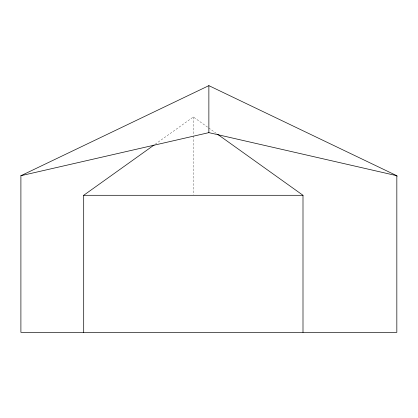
<?xml version="1.0" encoding="UTF-8"?>
<svg xmlns="http://www.w3.org/2000/svg" width="418" height="418" viewBox="0 0 418 418"><rect width="100%" height="100%" fill="white"/><g stroke="black" fill="none" stroke-linecap="round" stroke-linejoin="round"><path stroke-width="0.31" stroke-dasharray="2.09 1.57" d="M155.209 144.215L193.346 116.972L208.18 127.568M208.707 127.945L216.655 133.624M193.346 116.972L193.346 135.249M193.346 135.902L193.346 194.642"/><path stroke-width="0.63" d="M83.699 332.352L83.699 195.295L154.148 144.973M20.9 175.717L208.869 132.637L396.834 175.717L396.834 332.352L20.9 332.352L20.9 175.717L208.869 85.648L396.834 175.717L397.1 176.265M83.699 195.295L302.998 195.295L302.998 332.352M217.715 134.377L302.998 195.295M208.869 85.648L208.869 132.637"/></g></svg>
